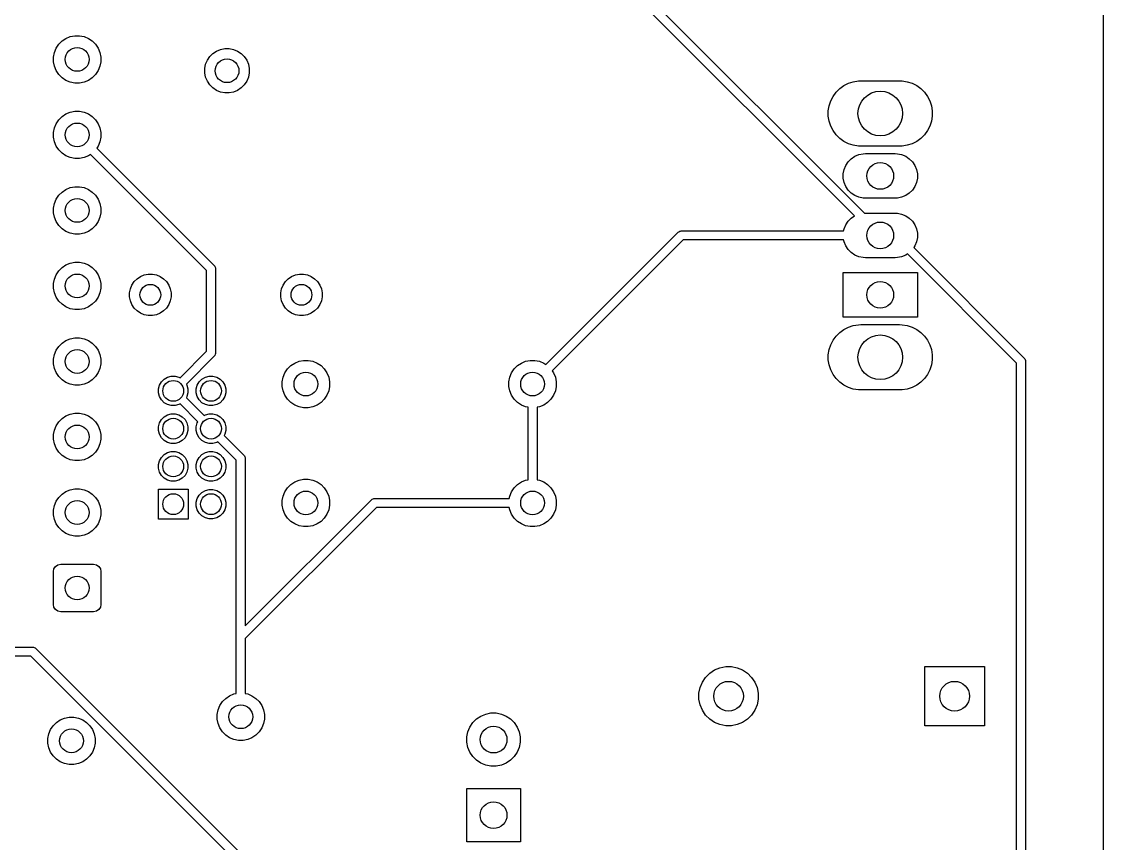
# Model space of a CAD drawing. Extents: x 119.8 to 199.8, y -185.2 to -95.2.
# Drawn here: x 163.39 to 199.76, y -148.11 to -120.47 of the extents above; entities that cross this region are included whole.
import ezdxf

# ---------------------------------------------------------------- set-up
doc = ezdxf.new("R2010")
doc.units = 0
doc.layers.add('BLACK', color=7, linetype='CONTINUOUS')

msp = doc.modelspace()

# ---------------------------------------------------------------- linework, layer by layer
at = {"layer": 'BLACK', "linetype": 'CONTINUOUS'}
for p, q in [((199.7556, -185.1644), (199.7556, -95.1644)), ((178.1982, -113.394868), (191.719505, -126.916173)), ((191.390047, -127.010979), (177.942134, -113.563066)), ((164.748085, -121.125992), (164.878483, -121.038863)), ((164.878483, -121.038863), (165.023372, -120.978848)), ((165.023372, -120.978848), (165.177186, -120.948252)), ((165.177186, -120.948252), (165.334014, -120.948252)), ((165.334014, -120.948252), (165.487828, -120.978848)), ((165.487828, -120.978848), (165.632717, -121.038863)), ((165.632717, -121.038863), (165.763115, -121.125992)), ((164.490048, -121.512172), (164.550063, -121.367283)), ((164.550063, -121.367283), (164.637192, -121.236885)), ((164.637192, -121.236885), (164.748085, -121.125992)), ((165.763115, -121.125992), (165.874008, -121.236885)), ((165.874008, -121.236885), (165.961137, -121.367283)), ((165.961137, -121.367283), (166.021152, -121.512172)), ((169.817305, -121.547142), (169.939552, -121.465459)), ((169.939552, -121.465459), (170.075386, -121.409195)), ((170.075386, -121.409195), (170.219587, -121.380511)), ((170.219587, -121.380511), (170.366613, -121.380511)), ((170.366613, -121.380511), (170.510814, -121.409195)), ((170.510814, -121.409195), (170.646648, -121.465459)), ((170.646648, -121.465459), (170.768895, -121.547142)), ((164.459452, -121.665986), (164.490048, -121.512172)), ((164.459452, -121.822814), (164.459452, -121.665986)), ((164.490048, -121.976628), (164.459452, -121.822814)), ((166.021152, -121.512172), (166.051748, -121.665986)), ((166.051748, -121.822814), (166.021152, -121.976628)), ((166.051748, -121.665986), (166.051748, -121.822814)), ((169.575395, -121.909186), (169.631659, -121.773352)), ((169.631659, -121.773352), (169.713342, -121.651105)), ((169.713342, -121.651105), (169.817305, -121.547142)), ((170.768895, -121.547142), (170.872858, -121.651105)), ((170.872858, -121.651105), (170.954541, -121.773352)), ((170.954541, -121.773352), (171.010805, -121.909186)), ((164.550063, -122.121517), (164.490048, -121.976628)), ((164.637192, -122.251915), (164.550063, -122.121517)), ((165.961137, -122.121517), (165.874008, -122.251915)), ((166.021152, -121.976628), (165.961137, -122.121517)), ((169.546711, -122.053387), (169.575395, -121.909186)), ((169.546711, -122.200413), (169.546711, -122.053387)), ((171.010805, -121.909186), (171.039489, -122.053387)), ((171.039489, -122.053387), (171.039489, -122.200413)), ((164.748085, -122.362808), (164.637192, -122.251915)), ((164.878483, -122.449937), (164.748085, -122.362808)), ((165.023372, -122.509952), (164.878483, -122.449937)), ((165.177186, -122.540548), (165.023372, -122.509952)), ((165.334014, -122.540548), (165.177186, -122.540548)), ((165.487828, -122.509952), (165.334014, -122.540548)), ((165.632717, -122.449937), (165.487828, -122.509952)), ((165.763115, -122.362808), (165.632717, -122.449937)), ((165.874008, -122.251915), (165.763115, -122.362808)), ((169.575395, -122.344614), (169.546711, -122.200413)), ((169.631659, -122.480448), (169.575395, -122.344614)), ((169.713342, -122.602695), (169.631659, -122.480448)), ((170.954541, -122.480448), (170.872858, -122.602695)), ((171.010805, -122.344614), (170.954541, -122.480448)), ((171.039489, -122.200413), (171.010805, -122.344614)), ((191.030852, -122.626496), (191.184648, -122.548133)), ((191.184648, -122.548133), (191.34881, -122.494793)), ((191.34881, -122.494793), (191.519295, -122.467791)), ((191.519295, -122.467791), (191.6056, -122.4644)), ((191.6056, -122.4644), (192.9056, -122.4644)), ((192.9056, -122.4644), (192.991905, -122.467791)), ((192.991905, -122.467791), (193.16239, -122.494793)), ((193.16239, -122.494793), (193.326552, -122.548133)), ((193.326552, -122.548133), (193.480348, -122.626496)), ((169.817305, -122.706658), (169.713342, -122.602695)), ((169.939552, -122.788341), (169.817305, -122.706658)), ((170.075386, -122.844605), (169.939552, -122.788341)), ((170.219587, -122.873289), (170.075386, -122.844605)), ((170.366613, -122.873289), (170.219587, -122.873289)), ((170.510814, -122.844605), (170.366613, -122.873289)), ((170.646648, -122.788341), (170.510814, -122.844605)), ((170.768895, -122.706658), (170.646648, -122.788341)), ((170.872858, -122.602695), (170.768895, -122.706658)), ((190.667696, -122.989652), (190.769153, -122.850007)), ((190.769153, -122.850007), (190.891207, -122.727953)), ((190.891207, -122.727953), (191.030852, -122.626496)), ((193.480348, -122.626496), (193.619993, -122.727953)), ((193.619993, -122.727953), (193.742047, -122.850007)), ((193.742047, -122.850007), (193.843504, -122.989652)), ((190.535993, -123.30761), (190.589333, -123.143448)), ((190.589333, -123.143448), (190.667696, -122.989652)), ((193.843504, -122.989652), (193.921867, -123.143448)), ((193.921867, -123.143448), (193.975207, -123.30761)), ((164.748085, -123.665992), (164.878483, -123.578863)), ((164.878483, -123.578863), (165.023372, -123.518848)), ((165.023372, -123.518848), (165.177186, -123.488252)), ((165.177186, -123.488252), (165.334014, -123.488252)), ((165.334014, -123.488252), (165.487828, -123.518848)), ((165.487828, -123.518848), (165.632717, -123.578863)), ((165.632717, -123.578863), (165.763115, -123.665992)), ((190.508991, -123.478095), (190.535993, -123.30761)), ((190.508991, -123.650705), (190.508991, -123.478095)), ((193.975207, -123.30761), (194.002209, -123.478095)), ((194.002209, -123.478095), (194.002209, -123.650705)), ((164.490048, -124.052172), (164.550063, -123.907283)), ((164.550063, -123.907283), (164.637192, -123.776885)), ((164.637192, -123.776885), (164.748085, -123.665992)), ((165.763115, -123.665992), (165.874008, -123.776885)), ((165.874008, -123.776885), (165.961137, -123.907283)), ((165.961137, -123.907283), (166.021152, -124.052172)), ((190.535993, -123.82119), (190.508991, -123.650705)), ((190.589333, -123.985352), (190.535993, -123.82119)), ((190.667696, -124.139148), (190.589333, -123.985352)), ((193.921867, -123.985352), (193.843504, -124.139148)), ((193.975207, -123.82119), (193.921867, -123.985352)), ((194.002209, -123.650705), (193.975207, -123.82119)), ((164.459452, -124.205986), (164.490048, -124.052172)), ((164.459452, -124.362814), (164.459452, -124.205986)), ((164.490048, -124.516628), (164.459452, -124.362814)), ((166.021152, -124.052172), (166.051748, -124.205986)), ((166.051748, -124.362814), (166.021152, -124.516628)), ((166.051748, -124.205986), (166.051748, -124.362814)), ((190.769153, -124.278793), (190.667696, -124.139148)), ((190.891207, -124.400847), (190.769153, -124.278793)), ((193.742047, -124.278793), (193.619993, -124.400847)), ((193.843504, -124.139148), (193.742047, -124.278793)), ((164.550063, -124.661517), (164.490048, -124.516628)), ((164.637192, -124.791915), (164.550063, -124.661517)), ((165.961137, -124.661517), (165.914558, -124.731226)), ((165.914558, -124.731226), (169.861666, -128.678334)), ((166.021152, -124.516628), (165.961137, -124.661517)), ((191.030852, -124.502304), (190.891207, -124.400847)), ((191.184648, -124.580667), (191.030852, -124.502304)), ((191.34881, -124.634007), (191.184648, -124.580667)), ((191.519295, -124.661009), (191.34881, -124.634007)), ((191.6056, -124.6644), (191.519295, -124.661009)), ((192.9056, -124.6644), (191.6056, -124.6644)), ((192.991905, -124.661009), (192.9056, -124.6644)), ((193.16239, -124.634007), (192.991905, -124.661009)), ((193.326552, -124.580667), (193.16239, -124.634007)), ((193.480348, -124.502304), (193.326552, -124.580667)), ((193.619993, -124.400847), (193.480348, -124.502304)), ((164.748085, -124.902808), (164.637192, -124.791915)), ((164.878483, -124.989937), (164.748085, -124.902808)), ((165.023372, -125.049952), (164.878483, -124.989937)), ((165.177186, -125.080548), (165.023372, -125.049952)), ((165.334014, -125.080548), (165.177186, -125.080548)), ((165.487828, -125.049952), (165.334014, -125.080548)), ((165.632717, -124.989937), (165.487828, -125.049952)), ((165.702426, -124.943358), (165.632717, -124.989937)), ((169.6056, -128.846532), (165.702426, -124.943358)), ((191.175842, -125.188605), (191.279805, -125.084642)), ((191.279805, -125.084642), (191.402052, -125.002959)), ((191.402052, -125.002959), (191.537886, -124.946695)), ((191.537886, -124.946695), (191.682087, -124.918011)), ((191.682087, -124.918011), (191.7556, -124.9144)), ((191.7556, -124.9144), (192.7556, -124.9144)), ((192.7556, -124.9144), (192.829113, -124.918011)), ((192.829113, -124.918011), (192.973314, -124.946695)), ((192.973314, -124.946695), (193.109148, -125.002959)), ((193.109148, -125.002959), (193.231395, -125.084642)), ((193.231395, -125.084642), (193.335358, -125.188605)), ((191.009211, -125.590887), (191.037895, -125.446686)), ((191.037895, -125.446686), (191.094159, -125.310852)), ((191.094159, -125.310852), (191.175842, -125.188605)), ((193.335358, -125.188605), (193.417041, -125.310852)), ((193.417041, -125.310852), (193.473305, -125.446686)), ((193.473305, -125.446686), (193.501989, -125.590887)), ((191.009211, -125.737913), (191.009211, -125.590887)), ((191.037895, -125.882114), (191.009211, -125.737913)), ((193.501989, -125.737913), (193.473305, -125.882114)), ((193.501989, -125.590887), (193.501989, -125.737913)), ((164.748085, -126.205992), (164.878483, -126.118863)), ((164.878483, -126.118863), (165.023372, -126.058848)), ((165.023372, -126.058848), (165.177186, -126.028252)), ((165.177186, -126.028252), (165.334014, -126.028252)), ((165.334014, -126.028252), (165.487828, -126.058848)), ((165.487828, -126.058848), (165.632717, -126.118863)), ((165.632717, -126.118863), (165.763115, -126.205992)), ((191.094159, -126.017948), (191.037895, -125.882114)), ((191.175842, -126.140195), (191.094159, -126.017948)), ((191.279805, -126.244158), (191.175842, -126.140195)), ((193.335358, -126.140195), (193.231395, -126.244158)), ((193.417041, -126.017948), (193.335358, -126.140195)), ((193.473305, -125.882114), (193.417041, -126.017948)), ((164.490048, -126.592172), (164.550063, -126.447283)), ((164.550063, -126.447283), (164.637192, -126.316885)), ((164.637192, -126.316885), (164.748085, -126.205992)), ((165.763115, -126.205992), (165.874008, -126.316885)), ((165.874008, -126.316885), (165.961137, -126.447283)), ((165.961137, -126.447283), (166.021152, -126.592172)), ((191.402052, -126.325841), (191.279805, -126.244158)), ((191.537886, -126.382105), (191.402052, -126.325841)), ((191.682087, -126.410789), (191.537886, -126.382105)), ((191.7556, -126.4144), (191.682087, -126.410789)), ((192.7556, -126.4144), (191.7556, -126.4144)), ((192.829113, -126.410789), (192.7556, -126.4144)), ((192.973314, -126.382105), (192.829113, -126.410789)), ((193.109148, -126.325841), (192.973314, -126.382105)), ((193.231395, -126.244158), (193.109148, -126.325841)), ((164.459452, -126.745986), (164.490048, -126.592172)), ((164.459452, -126.902814), (164.459452, -126.745986)), ((164.490048, -127.056628), (164.459452, -126.902814)), ((166.021152, -126.592172), (166.051748, -126.745986)), ((166.051748, -126.902814), (166.021152, -127.056628)), ((166.051748, -126.745986), (166.051748, -126.902814)), ((191.719505, -126.916173), (191.7556, -126.9144)), ((191.7556, -126.9144), (192.7556, -126.9144)), ((192.7556, -126.9144), (192.829113, -126.918011)), ((192.829113, -126.918011), (192.973314, -126.946695)), ((164.550063, -127.201517), (164.490048, -127.056628)), ((164.637192, -127.331915), (164.550063, -127.201517)), ((165.961137, -127.201517), (165.874008, -127.331915)), ((166.021152, -127.056628), (165.961137, -127.201517)), ((191.094159, -127.310852), (191.175842, -127.188605)), ((191.175842, -127.188605), (191.279805, -127.084642)), ((191.279805, -127.084642), (191.390047, -127.010979)), ((192.973314, -126.946695), (193.109148, -127.002959)), ((193.109148, -127.002959), (193.231395, -127.084642)), ((193.231395, -127.084642), (193.335358, -127.188605)), ((193.335358, -127.188605), (193.417041, -127.310852)), ((164.748085, -127.442808), (164.637192, -127.331915)), ((164.878483, -127.529937), (164.748085, -127.442808)), ((165.023372, -127.589952), (164.878483, -127.529937)), ((165.177186, -127.620548), (165.023372, -127.589952)), ((165.334014, -127.620548), (165.177186, -127.620548)), ((165.487828, -127.589952), (165.334014, -127.620548)), ((165.632717, -127.529937), (165.487828, -127.589952)), ((165.763115, -127.442808), (165.632717, -127.529937)), ((165.874008, -127.331915), (165.763115, -127.442808)), ((181.012426, -132.005441), (185.459534, -127.558334)), ((185.459534, -127.558334), (185.482265, -127.539679)), ((185.482265, -127.539679), (185.513939, -127.526559)), ((185.513939, -127.526559), (185.536336, -127.517282)), ((185.536336, -127.517282), (185.5656, -127.5144)), ((185.5656, -127.5144), (191.024426, -127.5144)), ((191.024426, -127.5144), (191.037895, -127.446686)), ((191.037895, -127.446686), (191.094159, -127.310852)), ((193.417041, -127.310852), (193.473305, -127.446686)), ((193.473305, -127.446686), (193.501989, -127.590887)), ((193.501989, -127.590887), (193.501989, -127.737913)), ((185.627732, -127.8144), (181.224558, -132.217573)), ((191.024426, -127.8144), (185.627732, -127.8144)), ((191.037895, -127.882114), (191.024426, -127.8144)), ((191.094159, -128.017948), (191.037895, -127.882114)), ((193.473305, -127.882114), (193.417041, -128.017948)), ((193.501989, -127.737913), (193.473305, -127.882114)), ((191.175842, -128.140195), (191.094159, -128.017948)), ((191.279805, -128.244158), (191.175842, -128.140195)), ((191.402052, -128.325841), (191.279805, -128.244158)), ((191.537886, -128.382105), (191.402052, -128.325841)), ((193.109148, -128.325841), (192.973314, -128.382105)), ((193.166552, -128.287484), (193.109148, -128.325841)), ((196.8407, -131.961632), (193.166552, -128.287484)), ((193.417041, -128.017948), (193.378684, -128.075352)), ((193.378684, -128.075352), (197.096766, -131.793434)), ((164.748085, -128.745992), (164.878483, -128.658863)), ((164.878483, -128.658863), (165.023372, -128.598848)), ((165.023372, -128.598848), (165.177186, -128.568252)), ((165.177186, -128.568252), (165.334014, -128.568252)), ((165.334014, -128.568252), (165.487828, -128.598848)), ((165.487828, -128.598848), (165.632717, -128.658863)), ((165.632717, -128.658863), (165.763115, -128.745992)), ((169.861666, -128.678334), (169.880321, -128.701065)), ((169.880321, -128.701065), (169.89344, -128.732739)), ((169.89344, -128.732739), (169.902718, -128.755136)), ((191.682087, -128.410789), (191.537886, -128.382105)), ((191.7556, -128.4144), (191.682087, -128.410789)), ((192.7556, -128.4144), (191.7556, -128.4144)), ((192.829113, -128.410789), (192.7556, -128.4144)), ((192.973314, -128.382105), (192.829113, -128.410789)), ((164.490048, -129.132172), (164.550063, -128.987283)), ((164.550063, -128.987283), (164.637192, -128.856885)), ((164.637192, -128.856885), (164.748085, -128.745992)), ((165.763115, -128.745992), (165.874008, -128.856885)), ((165.874008, -128.856885), (165.961137, -128.987283)), ((165.961137, -128.987283), (166.021152, -129.132172)), ((167.271525, -129.123293), (167.385622, -129.047055)), ((167.385622, -129.047055), (167.512401, -128.994542)), ((167.512401, -128.994542), (167.646988, -128.967771)), ((167.646988, -128.967771), (167.784212, -128.967771)), ((167.784212, -128.967771), (167.918799, -128.994542)), ((167.918799, -128.994542), (168.045578, -129.047055)), ((168.045578, -129.047055), (168.159675, -129.123293)), ((169.6056, -131.562268), (169.6056, -128.846532)), ((169.902718, -128.755136), (169.9056, -128.7844)), ((169.9056, -128.7844), (169.9056, -131.6244)), ((172.351525, -129.123293), (172.465622, -129.047055)), ((172.465622, -129.047055), (172.592401, -128.994542)), ((172.592401, -128.994542), (172.726988, -128.967771)), ((172.726988, -128.967771), (172.864212, -128.967771)), ((172.864212, -128.967771), (172.998799, -128.994542)), ((172.998799, -128.994542), (173.125578, -129.047055)), ((173.125578, -129.047055), (173.239675, -129.123293)), ((191.0056, -130.4144), (191.0056, -128.9144)), ((191.0056, -128.9144), (193.5056, -128.9144)), ((193.5056, -128.9144), (193.5056, -130.4144)), ((164.459452, -129.285986), (164.490048, -129.132172)), ((164.459452, -129.442814), (164.459452, -129.285986)), ((164.490048, -129.596628), (164.459452, -129.442814)), ((166.021152, -129.132172), (166.051748, -129.285986)), ((166.051748, -129.442814), (166.021152, -129.596628)), ((166.051748, -129.285986), (166.051748, -129.442814)), ((167.018971, -129.595788), (167.045742, -129.461201)), ((167.045742, -129.461201), (167.098255, -129.334422)), ((167.098255, -129.334422), (167.174493, -129.220325)), ((167.174493, -129.220325), (167.271525, -129.123293)), ((168.159675, -129.123293), (168.256707, -129.220325)), ((168.256707, -129.220325), (168.332945, -129.334422)), ((168.332945, -129.334422), (168.385458, -129.461201)), ((168.385458, -129.461201), (168.412229, -129.595788)), ((172.098971, -129.595788), (172.125742, -129.461201)), ((172.125742, -129.461201), (172.178255, -129.334422)), ((172.178255, -129.334422), (172.254493, -129.220325)), ((172.254493, -129.220325), (172.351525, -129.123293)), ((173.239675, -129.123293), (173.336707, -129.220325)), ((173.336707, -129.220325), (173.412945, -129.334422)), ((173.412945, -129.334422), (173.465458, -129.461201)), ((173.465458, -129.461201), (173.492229, -129.595788)), ((164.550063, -129.741517), (164.490048, -129.596628)), ((164.637192, -129.871915), (164.550063, -129.741517)), ((165.961137, -129.741517), (165.874008, -129.871915)), ((166.021152, -129.596628), (165.961137, -129.741517)), ((167.018971, -129.733012), (167.018971, -129.595788)), ((167.045742, -129.867599), (167.018971, -129.733012)), ((168.412229, -129.733012), (168.385458, -129.867599)), ((168.412229, -129.595788), (168.412229, -129.733012)), ((172.098971, -129.733012), (172.098971, -129.595788)), ((172.125742, -129.867599), (172.098971, -129.733012)), ((173.492229, -129.733012), (173.465458, -129.867599)), ((173.492229, -129.595788), (173.492229, -129.733012)), ((164.748085, -129.982808), (164.637192, -129.871915)), ((164.878483, -130.069937), (164.748085, -129.982808)), ((165.023372, -130.129952), (164.878483, -130.069937)), ((165.177186, -130.160548), (165.023372, -130.129952)), ((165.334014, -130.160548), (165.177186, -130.160548)), ((165.487828, -130.129952), (165.334014, -130.160548)), ((165.632717, -130.069937), (165.487828, -130.129952)), ((165.763115, -129.982808), (165.632717, -130.069937)), ((165.874008, -129.871915), (165.763115, -129.982808)), ((167.098255, -129.994378), (167.045742, -129.867599)), ((167.174493, -130.108475), (167.098255, -129.994378)), ((167.271525, -130.205507), (167.174493, -130.108475)), ((168.256707, -130.108475), (168.159675, -130.205507)), ((168.332945, -129.994378), (168.256707, -130.108475)), ((168.385458, -129.867599), (168.332945, -129.994378)), ((172.178255, -129.994378), (172.125742, -129.867599)), ((172.254493, -130.108475), (172.178255, -129.994378)), ((172.351525, -130.205507), (172.254493, -130.108475)), ((173.336707, -130.108475), (173.239675, -130.205507)), ((173.412945, -129.994378), (173.336707, -130.108475)), ((173.465458, -129.867599), (173.412945, -129.994378)), ((167.385622, -130.281745), (167.271525, -130.205507)), ((167.512401, -130.334258), (167.385622, -130.281745)), ((167.646988, -130.361029), (167.512401, -130.334258)), ((167.784212, -130.361029), (167.646988, -130.361029)), ((167.918799, -130.334258), (167.784212, -130.361029)), ((168.045578, -130.281745), (167.918799, -130.334258)), ((168.159675, -130.205507), (168.045578, -130.281745)), ((172.465622, -130.281745), (172.351525, -130.205507)), ((172.592401, -130.334258), (172.465622, -130.281745)), ((172.726988, -130.361029), (172.592401, -130.334258)), ((172.864212, -130.361029), (172.726988, -130.361029)), ((172.998799, -130.334258), (172.864212, -130.361029)), ((173.125578, -130.281745), (172.998799, -130.334258)), ((173.239675, -130.205507), (173.125578, -130.281745)), ((193.5056, -130.4144), (191.0056, -130.4144)), ((190.891207, -130.927953), (191.030852, -130.826496)), ((191.030852, -130.826496), (191.184648, -130.748133)), ((191.184648, -130.748133), (191.34881, -130.694793)), ((191.34881, -130.694793), (191.519295, -130.667791)), ((191.519295, -130.667791), (191.6056, -130.6644)), ((191.6056, -130.6644), (192.9056, -130.6644)), ((192.9056, -130.6644), (192.991905, -130.667791)), ((192.991905, -130.667791), (193.16239, -130.694793)), ((193.16239, -130.694793), (193.326552, -130.748133)), ((193.326552, -130.748133), (193.480348, -130.826496)), ((193.480348, -130.826496), (193.619993, -130.927953)), ((164.748085, -131.285992), (164.878483, -131.198863)), ((164.878483, -131.198863), (165.023372, -131.138848)), ((165.023372, -131.138848), (165.177186, -131.108252)), ((165.177186, -131.108252), (165.334014, -131.108252)), ((165.334014, -131.108252), (165.487828, -131.138848)), ((165.487828, -131.138848), (165.632717, -131.198863)), ((165.632717, -131.198863), (165.763115, -131.285992)), ((190.589333, -131.343448), (190.667696, -131.189652)), ((190.667696, -131.189652), (190.769153, -131.050007)), ((190.769153, -131.050007), (190.891207, -130.927953)), ((193.619993, -130.927953), (193.742047, -131.050007)), ((193.742047, -131.050007), (193.843504, -131.189652)), ((193.843504, -131.189652), (193.921867, -131.343448)), ((164.490048, -131.672172), (164.550063, -131.527283)), ((164.550063, -131.527283), (164.637192, -131.396885)), ((164.637192, -131.396885), (164.748085, -131.285992)), ((165.763115, -131.285992), (165.874008, -131.396885)), ((165.874008, -131.396885), (165.961137, -131.527283)), ((165.961137, -131.527283), (166.021152, -131.672172)), ((168.714007, -132.45386), (169.6056, -131.562268)), ((169.9056, -131.6244), (169.902718, -131.653664)), ((190.508991, -131.678095), (190.535993, -131.50761)), ((190.535993, -131.50761), (190.589333, -131.343448)), ((193.921867, -131.343448), (193.975207, -131.50761)), ((193.975207, -131.50761), (194.002209, -131.678095)), ((164.459452, -131.825986), (164.490048, -131.672172)), ((164.459452, -131.982814), (164.459452, -131.825986)), ((164.490048, -132.136628), (164.459452, -131.982814)), ((166.021152, -131.672172), (166.051748, -131.825986)), ((166.051748, -131.982814), (166.021152, -132.136628)), ((166.051748, -131.825986), (166.051748, -131.982814)), ((169.861666, -131.730466), (168.926139, -132.665992)), ((169.880321, -131.707736), (169.861666, -131.730466)), ((169.89896, -131.662736), (169.880321, -131.707736)), ((169.902718, -131.653664), (169.89896, -131.662736)), ((172.438085, -132.045992), (172.568483, -131.958863)), ((172.568483, -131.958863), (172.713372, -131.898848)), ((172.713372, -131.898848), (172.867186, -131.868252)), ((172.867186, -131.868252), (173.024014, -131.868252)), ((173.024014, -131.868252), (173.177828, -131.898848)), ((173.177828, -131.898848), (173.322717, -131.958863)), ((173.322717, -131.958863), (173.453115, -132.045992)), ((180.058085, -132.045992), (180.188483, -131.958863)), ((180.188483, -131.958863), (180.333372, -131.898848)), ((180.333372, -131.898848), (180.487186, -131.868252)), ((180.487186, -131.868252), (180.644014, -131.868252)), ((180.644014, -131.868252), (180.797828, -131.898848)), ((180.797828, -131.898848), (180.942717, -131.958863)), ((180.942717, -131.958863), (181.012426, -132.005441)), ((190.508991, -131.850705), (190.508991, -131.678095)), ((190.535993, -132.02119), (190.508991, -131.850705)), ((194.002209, -131.850705), (193.975207, -132.02119)), ((194.002209, -131.678095), (194.002209, -131.850705)), ((196.8407, -168.996848), (196.8407, -131.961632)), ((197.096766, -131.793434), (197.115421, -131.816165)), ((197.115421, -131.816165), (197.115651, -131.816721)), ((197.115651, -131.816721), (197.137818, -131.870236)), ((197.137818, -131.870236), (197.1407, -131.8995)), ((197.1407, -131.8995), (197.1407, -169.05898)), ((164.550063, -132.281517), (164.490048, -132.136628)), ((164.637192, -132.411915), (164.550063, -132.281517)), ((165.961137, -132.281517), (165.874008, -132.411915)), ((166.021152, -132.136628), (165.961137, -132.281517)), ((172.180048, -132.432172), (172.240063, -132.287283)), ((172.240063, -132.287283), (172.327192, -132.156885)), ((172.327192, -132.156885), (172.438085, -132.045992)), ((173.453115, -132.045992), (173.564008, -132.156885)), ((173.564008, -132.156885), (173.651137, -132.287283)), ((173.651137, -132.287283), (173.711152, -132.432172)), ((179.800048, -132.432172), (179.860063, -132.287283)), ((179.860063, -132.287283), (179.947192, -132.156885)), ((179.947192, -132.156885), (180.058085, -132.045992)), ((181.224558, -132.217573), (181.271137, -132.287283)), ((181.271137, -132.287283), (181.331152, -132.432172)), ((190.589333, -132.185352), (190.535993, -132.02119)), ((190.667696, -132.339148), (190.589333, -132.185352)), ((190.769153, -132.478793), (190.667696, -132.339148)), ((193.843504, -132.339148), (193.742047, -132.478793)), ((193.921867, -132.185352), (193.843504, -132.339148)), ((193.975207, -132.02119), (193.921867, -132.185352)), ((164.748085, -132.522808), (164.637192, -132.411915)), ((164.878483, -132.609937), (164.748085, -132.522808)), ((165.023372, -132.669952), (164.878483, -132.609937)), ((165.177186, -132.700548), (165.023372, -132.669952)), ((165.334014, -132.700548), (165.177186, -132.700548)), ((165.487828, -132.669952), (165.334014, -132.700548)), ((165.632717, -132.609937), (165.487828, -132.669952)), ((165.763115, -132.522808), (165.632717, -132.609937)), ((165.874008, -132.411915), (165.763115, -132.522808)), ((167.989878, -132.829137), (168.02366, -132.703058)), ((168.02366, -132.703058), (168.088923, -132.590019)), ((168.088923, -132.590019), (168.181219, -132.497723)), ((168.181219, -132.497723), (168.294258, -132.43246)), ((168.294258, -132.43246), (168.420337, -132.398678)), ((168.420337, -132.398678), (168.550863, -132.398678)), ((168.550863, -132.398678), (168.676942, -132.43246)), ((168.676942, -132.43246), (168.714007, -132.45386)), ((168.926139, -132.665992), (168.94754, -132.703058)), ((168.94754, -132.703058), (168.981322, -132.829137)), ((169.259878, -132.829137), (169.29366, -132.703058)), ((169.29366, -132.703058), (169.358923, -132.590019)), ((169.358923, -132.590019), (169.451219, -132.497723)), ((169.451219, -132.497723), (169.564258, -132.43246)), ((169.564258, -132.43246), (169.690337, -132.398678)), ((169.690337, -132.398678), (169.820863, -132.398678)), ((169.820863, -132.398678), (169.946942, -132.43246)), ((169.946942, -132.43246), (170.059981, -132.497723)), ((170.059981, -132.497723), (170.152277, -132.590019)), ((170.152277, -132.590019), (170.21754, -132.703058)), ((170.21754, -132.703058), (170.251322, -132.829137)), ((172.149452, -132.585986), (172.180048, -132.432172)), ((172.149452, -132.742814), (172.149452, -132.585986)), ((173.711152, -132.432172), (173.741748, -132.585986)), ((173.741748, -132.585986), (173.741748, -132.742814)), ((179.769452, -132.585986), (179.800048, -132.432172)), ((179.769452, -132.742814), (179.769452, -132.585986)), ((181.331152, -132.432172), (181.361748, -132.585986)), ((181.361748, -132.585986), (181.361748, -132.742814)), ((190.891207, -132.600847), (190.769153, -132.478793)), ((191.030852, -132.702304), (190.891207, -132.600847)), ((191.184648, -132.780667), (191.030852, -132.702304)), ((193.480348, -132.702304), (193.326552, -132.780667)), ((193.619993, -132.600847), (193.480348, -132.702304)), ((193.742047, -132.478793), (193.619993, -132.600847)), ((167.989878, -132.959663), (167.989878, -132.829137)), ((168.02366, -133.085742), (167.989878, -132.959663)), ((168.088923, -133.198781), (168.02366, -133.085742)), ((168.94754, -133.085742), (168.926139, -133.122807)), ((168.981322, -132.959663), (168.94754, -133.085742)), ((168.981322, -132.829137), (168.981322, -132.959663)), ((169.259878, -132.959663), (169.259878, -132.829137)), ((169.29366, -133.085742), (169.259878, -132.959663)), ((169.358923, -133.198781), (169.29366, -133.085742)), ((170.21754, -133.085742), (170.152277, -133.198781)), ((170.251322, -132.959663), (170.21754, -133.085742)), ((170.251322, -132.829137), (170.251322, -132.959663)), ((172.180048, -132.896628), (172.149452, -132.742814)), ((172.240063, -133.041517), (172.180048, -132.896628)), ((172.327192, -133.171915), (172.240063, -133.041517)), ((173.651137, -133.041517), (173.564008, -133.171915)), ((173.711152, -132.896628), (173.651137, -133.041517)), ((173.741748, -132.742814), (173.711152, -132.896628)), ((179.800048, -132.896628), (179.769452, -132.742814)), ((179.860063, -133.041517), (179.800048, -132.896628)), ((179.947192, -133.171915), (179.860063, -133.041517)), ((181.271137, -133.041517), (181.184008, -133.171915)), ((181.331152, -132.896628), (181.271137, -133.041517)), ((181.361748, -132.742814), (181.331152, -132.896628)), ((191.34881, -132.834007), (191.184648, -132.780667)), ((191.519295, -132.861009), (191.34881, -132.834007)), ((191.6056, -132.8644), (191.519295, -132.861009)), ((192.9056, -132.8644), (191.6056, -132.8644)), ((192.991905, -132.861009), (192.9056, -132.8644)), ((193.16239, -132.834007), (192.991905, -132.861009)), ((193.326552, -132.780667), (193.16239, -132.834007)), ((168.181219, -133.291077), (168.088923, -133.198781)), ((168.294258, -133.35634), (168.181219, -133.291077)), ((168.420337, -133.390122), (168.294258, -133.35634)), ((168.550863, -133.390122), (168.420337, -133.390122)), ((168.676942, -133.35634), (168.550863, -133.390122)), ((168.714007, -133.334939), (168.676942, -133.35634)), ((169.31506, -133.935992), (168.714007, -133.334939)), ((168.926139, -133.122807), (169.527192, -133.72386)), ((169.451219, -133.291077), (169.358923, -133.198781)), ((169.564258, -133.35634), (169.451219, -133.291077)), ((169.690337, -133.390122), (169.564258, -133.35634)), ((169.820863, -133.390122), (169.690337, -133.390122)), ((169.946942, -133.35634), (169.820863, -133.390122)), ((170.059981, -133.291077), (169.946942, -133.35634)), ((170.152277, -133.198781), (170.059981, -133.291077)), ((172.438085, -133.282808), (172.327192, -133.171915)), ((172.568483, -133.369937), (172.438085, -133.282808)), ((172.713372, -133.429952), (172.568483, -133.369937)), ((172.867186, -133.460548), (172.713372, -133.429952)), ((173.024014, -133.460548), (172.867186, -133.460548)), ((173.177828, -133.429952), (173.024014, -133.460548)), ((173.322717, -133.369937), (173.177828, -133.429952)), ((173.453115, -133.282808), (173.322717, -133.369937)), ((173.564008, -133.171915), (173.453115, -133.282808)), ((180.058085, -133.282808), (179.947192, -133.171915)), ((180.188483, -133.369937), (180.058085, -133.282808)), ((180.333372, -133.429952), (180.188483, -133.369937)), ((180.4156, -133.446308), (180.333372, -133.429952)), ((180.4156, -135.882491), (180.4156, -133.446308)), ((180.797828, -133.429952), (180.7156, -133.446308)), ((180.7156, -133.446308), (180.7156, -135.882491)), ((180.942717, -133.369937), (180.797828, -133.429952)), ((181.073115, -133.282808), (180.942717, -133.369937)), ((181.184008, -133.171915), (181.073115, -133.282808)), ((164.637192, -133.936885), (164.748085, -133.825992)), ((164.748085, -133.825992), (164.878483, -133.738863)), ((164.878483, -133.738863), (165.023372, -133.678848)), ((165.023372, -133.678848), (165.177186, -133.648252)), ((165.177186, -133.648252), (165.334014, -133.648252)), ((165.334014, -133.648252), (165.487828, -133.678848)), ((165.487828, -133.678848), (165.632717, -133.738863)), ((165.632717, -133.738863), (165.763115, -133.825992)), ((165.763115, -133.825992), (165.874008, -133.936885)), ((168.088923, -133.860019), (168.181219, -133.767723)), ((168.181219, -133.767723), (168.294258, -133.70246)), ((168.294258, -133.70246), (168.420337, -133.668678)), ((168.420337, -133.668678), (168.550863, -133.668678)), ((168.550863, -133.668678), (168.676942, -133.70246)), ((168.676942, -133.70246), (168.789981, -133.767723)), ((168.789981, -133.767723), (168.882277, -133.860019)), ((169.527192, -133.72386), (169.564258, -133.70246)), ((169.564258, -133.70246), (169.690337, -133.668678)), ((169.690337, -133.668678), (169.820863, -133.668678)), ((169.820863, -133.668678), (169.946942, -133.70246)), ((169.946942, -133.70246), (170.059981, -133.767723)), ((170.059981, -133.767723), (170.152277, -133.860019)), ((164.490048, -134.212172), (164.550063, -134.067283)), ((164.550063, -134.067283), (164.637192, -133.936885)), ((165.874008, -133.936885), (165.961137, -134.067283)), ((165.961137, -134.067283), (166.021152, -134.212172)), ((167.989878, -134.099137), (168.02366, -133.973058)), ((167.989878, -134.229663), (167.989878, -134.099137)), ((168.02366, -133.973058), (168.088923, -133.860019)), ((168.882277, -133.860019), (168.94754, -133.973058)), ((168.94754, -133.973058), (168.981322, -134.099137)), ((168.981322, -134.099137), (168.981322, -134.229663)), ((169.259878, -134.099137), (169.29366, -133.973058)), ((169.259878, -134.229663), (169.259878, -134.099137)), ((169.29366, -133.973058), (169.31506, -133.935992)), ((170.152277, -133.860019), (170.21754, -133.973058)), ((170.21754, -133.973058), (170.251322, -134.099137)), ((170.251322, -134.099137), (170.251322, -134.229663)), ((164.459452, -134.365986), (164.490048, -134.212172)), ((164.459452, -134.522814), (164.459452, -134.365986)), ((164.490048, -134.676628), (164.459452, -134.522814)), ((166.021152, -134.212172), (166.051748, -134.365986)), ((166.051748, -134.522814), (166.021152, -134.676628)), ((166.051748, -134.365986), (166.051748, -134.522814)), ((168.02366, -134.355742), (167.989878, -134.229663)), ((168.088923, -134.468781), (168.02366, -134.355742)), ((168.181219, -134.561077), (168.088923, -134.468781)), ((168.882277, -134.468781), (168.789981, -134.561077)), ((168.94754, -134.355742), (168.882277, -134.468781)), ((168.981322, -134.229663), (168.94754, -134.355742)), ((169.29366, -134.355742), (169.259878, -134.229663)), ((169.358923, -134.468781), (169.29366, -134.355742)), ((169.451219, -134.561077), (169.358923, -134.468781)), ((170.21754, -134.355742), (170.196139, -134.392807)), ((170.196139, -134.392807), (170.861666, -135.058334)), ((170.251322, -134.229663), (170.21754, -134.355742)), ((164.550063, -134.821517), (164.490048, -134.676628)), ((164.637192, -134.951915), (164.550063, -134.821517)), ((165.961137, -134.821517), (165.874008, -134.951915)), ((166.021152, -134.676628), (165.961137, -134.821517)), ((168.294258, -134.62634), (168.181219, -134.561077)), ((168.420337, -134.660122), (168.294258, -134.62634)), ((168.550863, -134.660122), (168.420337, -134.660122)), ((168.676942, -134.62634), (168.550863, -134.660122)), ((168.789981, -134.561077), (168.676942, -134.62634)), ((169.564258, -134.62634), (169.451219, -134.561077)), ((169.690337, -134.660122), (169.564258, -134.62634)), ((169.820863, -134.660122), (169.690337, -134.660122)), ((169.946942, -134.62634), (169.820863, -134.660122)), ((169.984007, -134.604939), (169.946942, -134.62634)), ((170.6056, -135.226532), (169.984007, -134.604939)), ((164.748085, -135.062808), (164.637192, -134.951915)), ((164.878483, -135.149937), (164.748085, -135.062808)), ((165.023372, -135.209952), (164.878483, -135.149937)), ((165.177186, -135.240548), (165.023372, -135.209952)), ((165.334014, -135.240548), (165.177186, -135.240548)), ((165.487828, -135.209952), (165.334014, -135.240548)), ((165.632717, -135.149937), (165.487828, -135.209952)), ((165.763115, -135.062808), (165.632717, -135.149937)), ((165.874008, -134.951915), (165.763115, -135.062808)), ((167.989878, -135.369137), (168.02366, -135.243058)), ((168.02366, -135.243058), (168.088923, -135.130019)), ((168.088923, -135.130019), (168.181219, -135.037723)), ((168.181219, -135.037723), (168.294258, -134.97246)), ((168.294258, -134.97246), (168.420337, -134.938678)), ((168.420337, -134.938678), (168.550863, -134.938678)), ((168.550863, -134.938678), (168.676942, -134.97246)), ((168.676942, -134.97246), (168.789981, -135.037723)), ((168.789981, -135.037723), (168.882277, -135.130019)), ((168.882277, -135.130019), (168.94754, -135.243058)), ((168.94754, -135.243058), (168.981322, -135.369137)), ((169.259878, -135.369137), (169.29366, -135.243058)), ((169.29366, -135.243058), (169.358923, -135.130019)), ((169.358923, -135.130019), (169.451219, -135.037723)), ((169.451219, -135.037723), (169.564258, -134.97246)), ((169.564258, -134.97246), (169.690337, -134.938678)), ((169.690337, -134.938678), (169.820863, -134.938678)), ((169.820863, -134.938678), (169.946942, -134.97246)), ((169.946942, -134.97246), (170.059981, -135.037723)), ((170.059981, -135.037723), (170.152277, -135.130019)), ((170.152277, -135.130019), (170.21754, -135.243058)), ((170.21754, -135.243058), (170.251322, -135.369137)), ((170.6056, -141.1644), (170.6056, -135.226532)), ((170.861666, -135.058334), (170.880321, -135.081065)), ((170.880321, -135.081065), (170.89344, -135.112739)), ((170.89344, -135.112739), (170.902718, -135.135136)), ((170.902718, -135.135136), (170.9056, -135.1644)), ((170.9056, -135.1644), (170.9056, -140.802268)), ((167.989878, -135.499663), (167.989878, -135.369137)), ((168.02366, -135.625742), (167.989878, -135.499663)), ((168.088923, -135.738781), (168.02366, -135.625742)), ((168.94754, -135.625742), (168.882277, -135.738781)), ((168.981322, -135.499663), (168.94754, -135.625742)), ((168.981322, -135.369137), (168.981322, -135.499663)), ((169.259878, -135.499663), (169.259878, -135.369137)), ((169.29366, -135.625742), (169.259878, -135.499663)), ((169.358923, -135.738781), (169.29366, -135.625742)), ((170.21754, -135.625742), (170.152277, -135.738781)), ((170.251322, -135.499663), (170.21754, -135.625742)), ((170.251322, -135.369137), (170.251322, -135.499663)), ((168.181219, -135.831077), (168.088923, -135.738781)), ((168.294258, -135.89634), (168.181219, -135.831077)), ((168.420337, -135.930122), (168.294258, -135.89634)), ((168.550863, -135.930122), (168.420337, -135.930122)), ((168.676942, -135.89634), (168.550863, -135.930122)), ((168.789981, -135.831077), (168.676942, -135.89634)), ((168.882277, -135.738781), (168.789981, -135.831077)), ((169.451219, -135.831077), (169.358923, -135.738781)), ((169.564258, -135.89634), (169.451219, -135.831077)), ((169.690337, -135.930122), (169.564258, -135.89634)), ((169.820863, -135.930122), (169.690337, -135.930122)), ((169.946942, -135.89634), (169.820863, -135.930122)), ((170.059981, -135.831077), (169.946942, -135.89634)), ((170.152277, -135.738781), (170.059981, -135.831077)), ((172.438085, -136.045992), (172.568483, -135.958863)), ((172.568483, -135.958863), (172.713372, -135.898848)), ((172.713372, -135.898848), (172.867186, -135.868252)), ((172.867186, -135.868252), (173.024014, -135.868252)), ((173.024014, -135.868252), (173.177828, -135.898848)), ((173.177828, -135.898848), (173.322717, -135.958863)), ((173.322717, -135.958863), (173.453115, -136.045992)), ((180.058085, -136.045992), (180.188483, -135.958863)), ((180.188483, -135.958863), (180.333372, -135.898848)), ((180.333372, -135.898848), (180.4156, -135.882491)), ((180.7156, -135.882491), (180.797828, -135.898848)), ((180.797828, -135.898848), (180.942717, -135.958863)), ((180.942717, -135.958863), (181.073115, -136.045992)), ((164.637192, -136.476885), (164.748085, -136.365992)), ((164.748085, -136.365992), (164.878483, -136.278863)), ((164.878483, -136.278863), (165.023372, -136.218848)), ((165.023372, -136.218848), (165.177186, -136.188252)), ((165.177186, -136.188252), (165.334014, -136.188252)), ((165.334014, -136.188252), (165.487828, -136.218848)), ((165.487828, -136.218848), (165.632717, -136.278863)), ((165.632717, -136.278863), (165.763115, -136.365992)), ((165.763115, -136.365992), (165.874008, -136.476885)), ((167.9856, -137.2044), (167.9856, -136.2044)), ((167.9856, -136.2044), (168.9856, -136.2044)), ((168.9856, -136.2044), (168.9856, -137.2044)), ((169.358923, -136.400019), (169.451219, -136.307723)), ((169.451219, -136.307723), (169.564258, -136.24246)), ((169.564258, -136.24246), (169.690337, -136.208678)), ((169.690337, -136.208678), (169.820863, -136.208678)), ((169.820863, -136.208678), (169.946942, -136.24246)), ((169.946942, -136.24246), (170.059981, -136.307723)), ((170.059981, -136.307723), (170.152277, -136.400019)), ((172.180048, -136.432172), (172.240063, -136.287283)), ((172.240063, -136.287283), (172.327192, -136.156885)), ((172.327192, -136.156885), (172.438085, -136.045992)), ((173.453115, -136.045992), (173.564008, -136.156885)), ((173.564008, -136.156885), (173.651137, -136.287283)), ((173.651137, -136.287283), (173.711152, -136.432172)), ((179.800048, -136.432172), (179.860063, -136.287283)), ((179.860063, -136.287283), (179.947192, -136.156885)), ((179.947192, -136.156885), (180.058085, -136.045992)), ((181.073115, -136.045992), (181.184008, -136.156885)), ((181.184008, -136.156885), (181.271137, -136.287283)), ((181.271137, -136.287283), (181.331152, -136.432172)), ((164.490048, -136.752172), (164.550063, -136.607283)), ((164.550063, -136.607283), (164.637192, -136.476885)), ((165.874008, -136.476885), (165.961137, -136.607283)), ((165.961137, -136.607283), (166.021152, -136.752172)), ((169.259878, -136.639137), (169.29366, -136.513058)), ((169.259878, -136.769663), (169.259878, -136.639137)), ((169.29366, -136.513058), (169.358923, -136.400019)), ((170.152277, -136.400019), (170.21754, -136.513058)), ((170.21754, -136.513058), (170.251322, -136.639137)), ((170.251322, -136.639137), (170.251322, -136.769663)), ((170.9056, -140.802268), (175.149534, -136.558334)), ((172.149452, -136.585986), (172.180048, -136.432172)), ((172.149452, -136.742814), (172.149452, -136.585986)), ((173.711152, -136.432172), (173.741748, -136.585986)), ((173.741748, -136.585986), (173.741748, -136.742814)), ((175.149534, -136.558334), (175.172265, -136.539679)), ((175.172265, -136.539679), (175.203939, -136.526559)), ((175.203939, -136.526559), (175.226336, -136.517282)), ((175.226336, -136.517282), (175.2556, -136.5144)), ((175.2556, -136.5144), (179.783692, -136.5144)), ((179.783692, -136.5144), (179.800048, -136.432172)), ((181.331152, -136.432172), (181.361748, -136.585986)), ((181.361748, -136.585986), (181.361748, -136.742814)), ((164.459452, -136.905986), (164.490048, -136.752172)), ((164.459452, -137.062814), (164.459452, -136.905986)), ((164.490048, -137.216628), (164.459452, -137.062814)), ((166.021152, -136.752172), (166.051748, -136.905986)), ((166.051748, -137.062814), (166.021152, -137.216628)), ((166.051748, -136.905986), (166.051748, -137.062814)), ((169.29366, -136.895742), (169.259878, -136.769663)), ((169.358923, -137.008781), (169.29366, -136.895742)), ((169.451219, -137.101077), (169.358923, -137.008781)), ((169.564258, -137.16634), (169.451219, -137.101077)), ((170.059981, -137.101077), (169.946942, -137.16634)), ((170.152277, -137.008781), (170.059981, -137.101077)), ((170.21754, -136.895742), (170.152277, -137.008781)), ((170.251322, -136.769663), (170.21754, -136.895742)), ((175.317732, -136.8144), (170.9056, -141.226532)), ((172.180048, -136.896628), (172.149452, -136.742814)), ((172.240063, -137.041517), (172.180048, -136.896628)), ((172.327192, -137.171915), (172.240063, -137.041517)), ((173.651137, -137.041517), (173.564008, -137.171915)), ((173.711152, -136.896628), (173.651137, -137.041517)), ((173.741748, -136.742814), (173.711152, -136.896628)), ((179.783692, -136.8144), (175.317732, -136.8144)), ((179.800048, -136.896628), (179.783692, -136.8144)), ((179.860063, -137.041517), (179.800048, -136.896628)), ((179.947192, -137.171915), (179.860063, -137.041517)), ((181.271137, -137.041517), (181.184008, -137.171915)), ((181.331152, -136.896628), (181.271137, -137.041517)), ((181.361748, -136.742814), (181.331152, -136.896628)), ((164.550063, -137.361517), (164.490048, -137.216628)), ((164.637192, -137.491915), (164.550063, -137.361517)), ((165.961137, -137.361517), (165.874008, -137.491915)), ((166.021152, -137.216628), (165.961137, -137.361517)), ((168.9856, -137.2044), (167.9856, -137.2044)), ((169.690337, -137.200122), (169.564258, -137.16634)), ((169.820863, -137.200122), (169.690337, -137.200122)), ((169.946942, -137.16634), (169.820863, -137.200122)), ((172.438085, -137.282808), (172.327192, -137.171915)), ((172.568483, -137.369937), (172.438085, -137.282808)), ((172.713372, -137.429952), (172.568483, -137.369937)), ((172.867186, -137.460548), (172.713372, -137.429952)), ((173.024014, -137.460548), (172.867186, -137.460548)), ((173.177828, -137.429952), (173.024014, -137.460548)), ((173.322717, -137.369937), (173.177828, -137.429952)), ((173.453115, -137.282808), (173.322717, -137.369937)), ((173.564008, -137.171915), (173.453115, -137.282808)), ((180.058085, -137.282808), (179.947192, -137.171915)), ((180.188483, -137.369937), (180.058085, -137.282808)), ((180.333372, -137.429952), (180.188483, -137.369937)), ((180.487186, -137.460548), (180.333372, -137.429952)), ((180.644014, -137.460548), (180.487186, -137.460548)), ((180.797828, -137.429952), (180.644014, -137.460548)), ((180.942717, -137.369937), (180.797828, -137.429952)), ((181.073115, -137.282808), (180.942717, -137.369937)), ((181.184008, -137.171915), (181.073115, -137.282808)), ((164.748085, -137.602808), (164.637192, -137.491915)), ((164.878483, -137.689937), (164.748085, -137.602808)), ((165.023372, -137.749952), (164.878483, -137.689937)), ((165.177186, -137.780548), (165.023372, -137.749952)), ((165.334014, -137.780548), (165.177186, -137.780548)), ((165.487828, -137.749952), (165.334014, -137.780548)), ((165.632717, -137.689937), (165.487828, -137.749952)), ((165.763115, -137.602808), (165.632717, -137.689937)), ((165.874008, -137.491915), (165.763115, -137.602808)), ((164.4556, -138.9744), (164.47463, -138.878729)), ((164.47463, -138.878729), (164.528823, -138.797623)), ((164.528823, -138.797623), (164.609929, -138.74343)), ((164.609929, -138.74343), (164.7056, -138.7244)), ((164.7056, -138.7244), (165.8056, -138.7244)), ((165.8056, -138.7244), (165.901271, -138.74343)), ((165.901271, -138.74343), (165.982377, -138.797623)), ((165.982377, -138.797623), (166.03657, -138.878729)), ((166.03657, -138.878729), (166.0556, -138.9744)), ((164.4556, -140.0744), (164.4556, -138.9744)), ((166.0556, -138.9744), (166.0556, -140.0744)), ((164.47463, -140.170071), (164.4556, -140.0744)), ((164.528823, -140.251177), (164.47463, -140.170071)), ((164.609929, -140.30537), (164.528823, -140.251177)), ((164.7056, -140.3244), (164.609929, -140.30537)), ((165.8056, -140.3244), (164.7056, -140.3244)), ((165.901271, -140.30537), (165.8056, -140.3244)), ((165.982377, -140.251177), (165.901271, -140.30537)), ((166.03657, -140.170071), (165.982377, -140.251177)), ((166.0556, -140.0744), (166.03657, -140.170071)), ((170.6056, -143.072491), (170.6056, -141.1644)), ((170.9056, -141.226532), (170.9056, -143.072491)), ((154.967508, -141.5144), (163.7556, -141.5144)), ((163.693468, -141.8144), (154.967508, -141.8144)), ((185.6056, -163.726532), (163.693468, -141.8144)), ((163.7556, -141.5144), (163.784864, -141.517282)), ((163.784864, -141.517282), (163.807261, -141.526559)), ((163.807261, -141.526559), (163.838935, -141.539679)), ((163.838935, -141.539679), (163.861666, -141.558334)), ((163.861666, -141.558334), (185.861666, -163.558334)), ((186.865315, -142.20746), (187.057583, -142.169215)), ((187.057583, -142.169215), (187.253617, -142.169215)), ((187.253617, -142.169215), (187.445885, -142.20746)), ((193.7556, -144.1644), (193.7556, -142.1644)), ((193.7556, -142.1644), (195.7556, -142.1644)), ((195.7556, -142.1644), (195.7556, -144.1644)), ((186.273679, -142.693003), (186.38259, -142.530007)), ((186.38259, -142.530007), (186.521207, -142.39139)), ((186.521207, -142.39139), (186.684203, -142.282479)), ((186.684203, -142.282479), (186.865315, -142.20746)), ((187.445885, -142.20746), (187.626997, -142.282479)), ((187.626997, -142.282479), (187.789993, -142.39139)), ((187.789993, -142.39139), (187.92861, -142.530007)), ((187.92861, -142.530007), (188.037521, -142.693003)), ((186.160415, -143.066383), (186.19866, -142.874115)), ((186.19866, -142.874115), (186.273679, -142.693003)), ((188.037521, -142.693003), (188.11254, -142.874115)), ((188.11254, -142.874115), (188.150785, -143.066383)), ((170.137192, -143.346885), (170.248085, -143.235992)), ((170.248085, -143.235992), (170.378483, -143.148863)), ((170.378483, -143.148863), (170.523372, -143.088848)), ((170.523372, -143.088848), (170.6056, -143.072491)), ((170.9056, -143.072491), (170.987828, -143.088848)), ((170.987828, -143.088848), (171.132717, -143.148863)), ((171.132717, -143.148863), (171.263115, -143.235992)), ((171.263115, -143.235992), (171.374008, -143.346885)), ((186.160415, -143.262417), (186.160415, -143.066383)), ((186.19866, -143.454685), (186.160415, -143.262417)), ((188.150785, -143.262417), (188.11254, -143.454685)), ((188.150785, -143.066383), (188.150785, -143.262417)), ((169.959452, -143.775986), (169.990048, -143.622172)), ((169.990048, -143.622172), (170.050063, -143.477283)), ((170.050063, -143.477283), (170.137192, -143.346885)), ((171.374008, -143.346885), (171.461137, -143.477283)), ((171.461137, -143.477283), (171.521152, -143.622172)), ((171.521152, -143.622172), (171.551748, -143.775986)), ((186.273679, -143.635797), (186.19866, -143.454685)), ((186.38259, -143.798793), (186.273679, -143.635797)), ((188.037521, -143.635797), (187.92861, -143.798793)), ((188.11254, -143.454685), (188.037521, -143.635797)), ((164.558085, -144.045992), (164.688483, -143.958863)), ((164.688483, -143.958863), (164.833372, -143.898848)), ((164.833372, -143.898848), (164.987186, -143.868252)), ((164.987186, -143.868252), (165.144014, -143.868252)), ((165.144014, -143.868252), (165.297828, -143.898848)), ((165.297828, -143.898848), (165.442717, -143.958863)), ((165.442717, -143.958863), (165.573115, -144.045992)), ((169.959452, -143.932814), (169.959452, -143.775986)), ((169.990048, -144.086628), (169.959452, -143.932814)), ((171.551748, -143.932814), (171.521152, -144.086628)), ((171.551748, -143.775986), (171.551748, -143.932814)), ((178.559891, -144.053446), (178.684646, -143.928691)), ((178.684646, -143.928691), (178.831343, -143.830671)), ((178.831343, -143.830671), (178.994344, -143.763154)), ((178.994344, -143.763154), (179.167385, -143.728734)), ((179.167385, -143.728734), (179.343815, -143.728734)), ((179.343815, -143.728734), (179.516856, -143.763154)), ((179.516856, -143.763154), (179.679857, -143.830671)), ((179.679857, -143.830671), (179.826554, -143.928691)), ((179.826554, -143.928691), (179.951309, -144.053446)), ((186.521207, -143.93741), (186.38259, -143.798793)), ((186.684203, -144.046321), (186.521207, -143.93741)), ((187.789993, -143.93741), (187.626997, -144.046321)), ((187.92861, -143.798793), (187.789993, -143.93741)), ((164.300048, -144.432172), (164.360063, -144.287283)), ((164.360063, -144.287283), (164.447192, -144.156885)), ((164.447192, -144.156885), (164.558085, -144.045992)), ((165.573115, -144.045992), (165.684008, -144.156885)), ((165.684008, -144.156885), (165.771137, -144.287283)), ((165.771137, -144.287283), (165.831152, -144.432172)), ((170.050063, -144.231517), (169.990048, -144.086628)), ((170.137192, -144.361915), (170.050063, -144.231517)), ((170.248085, -144.472808), (170.137192, -144.361915)), ((171.374008, -144.361915), (171.263115, -144.472808)), ((171.461137, -144.231517), (171.374008, -144.361915)), ((171.521152, -144.086628), (171.461137, -144.231517)), ((178.359934, -144.536185), (178.394354, -144.363144)), ((178.394354, -144.363144), (178.461871, -144.200143)), ((178.461871, -144.200143), (178.559891, -144.053446)), ((179.951309, -144.053446), (180.049329, -144.200143)), ((180.049329, -144.200143), (180.116846, -144.363144)), ((180.116846, -144.363144), (180.151266, -144.536185)), ((186.865315, -144.12134), (186.684203, -144.046321)), ((187.057583, -144.159585), (186.865315, -144.12134)), ((187.253617, -144.159585), (187.057583, -144.159585)), ((187.445885, -144.12134), (187.253617, -144.159585)), ((187.626997, -144.046321), (187.445885, -144.12134)), ((195.7556, -144.1644), (193.7556, -144.1644)), ((164.269452, -144.585986), (164.300048, -144.432172)), ((164.269452, -144.742814), (164.269452, -144.585986)), ((165.831152, -144.432172), (165.861748, -144.585986)), ((165.861748, -144.585986), (165.861748, -144.742814)), ((170.378483, -144.559937), (170.248085, -144.472808)), ((170.523372, -144.619952), (170.378483, -144.559937)), ((170.677186, -144.650548), (170.523372, -144.619952)), ((170.834014, -144.650548), (170.677186, -144.650548)), ((170.987828, -144.619952), (170.834014, -144.650548)), ((171.132717, -144.559937), (170.987828, -144.619952)), ((171.263115, -144.472808), (171.132717, -144.559937)), ((178.359934, -144.712615), (178.359934, -144.536185)), ((178.394354, -144.885656), (178.359934, -144.712615)), ((180.151266, -144.712615), (180.116846, -144.885656)), ((180.151266, -144.536185), (180.151266, -144.712615)), ((164.300048, -144.896628), (164.269452, -144.742814)), ((164.360063, -145.041517), (164.300048, -144.896628)), ((164.447192, -145.171915), (164.360063, -145.041517)), ((165.771137, -145.041517), (165.684008, -145.171915)), ((165.831152, -144.896628), (165.771137, -145.041517)), ((165.861748, -144.742814), (165.831152, -144.896628)), ((178.461871, -145.048657), (178.394354, -144.885656)), ((178.559891, -145.195354), (178.461871, -145.048657)), ((180.049329, -145.048657), (179.951309, -145.195354)), ((180.116846, -144.885656), (180.049329, -145.048657)), ((164.558085, -145.282808), (164.447192, -145.171915)), ((164.688483, -145.369937), (164.558085, -145.282808)), ((164.833372, -145.429952), (164.688483, -145.369937)), ((164.987186, -145.460548), (164.833372, -145.429952)), ((165.144014, -145.460548), (164.987186, -145.460548)), ((165.297828, -145.429952), (165.144014, -145.460548)), ((165.442717, -145.369937), (165.297828, -145.429952)), ((165.573115, -145.282808), (165.442717, -145.369937)), ((165.684008, -145.171915), (165.573115, -145.282808)), ((178.684646, -145.320109), (178.559891, -145.195354)), ((178.831343, -145.418129), (178.684646, -145.320109)), ((178.994344, -145.485646), (178.831343, -145.418129)), ((179.679857, -145.418129), (179.516856, -145.485646)), ((179.826554, -145.320109), (179.679857, -145.418129)), ((179.951309, -145.195354), (179.826554, -145.320109)), ((179.167385, -145.520066), (178.994344, -145.485646)), ((179.343815, -145.520066), (179.167385, -145.520066)), ((179.516856, -145.485646), (179.343815, -145.520066)), ((178.3556, -148.0644), (178.3556, -146.2644)), ((178.3556, -146.2644), (180.1556, -146.2644)), ((180.1556, -146.2644), (180.1556, -148.0644)), ((180.1556, -148.0644), (178.3556, -148.0644))]:
    msp.add_line(p, q, dxfattribs=at)
at = {"layer": 'BLACK'}
for centre, radius in [((165.2556, -121.7444), 0.4), ((165.2556, -121.7444), 0.4), ((170.2931, -122.1269), 0.4), ((170.2931, -122.1269), 0.4), ((192.2556, -123.5644), 0.75), ((192.2556, -123.5644), 0.75), ((165.2556, -124.2844), 0.4), ((165.2556, -124.2844), 0.4), ((192.2556, -125.6644), 0.45), ((192.2556, -125.6644), 0.45), ((165.2556, -126.8244), 0.4), ((165.2556, -126.8244), 0.4), ((192.2556, -127.6644), 0.45), ((192.2556, -127.6644), 0.45), ((165.2556, -129.3644), 0.4), ((165.2556, -129.3644), 0.4), ((167.7156, -129.6644), 0.35), ((167.7156, -129.6644), 0.35), ((172.7956, -129.6644), 0.35), ((172.7956, -129.6644), 0.35), ((192.2556, -129.6644), 0.45), ((192.2556, -129.6644), 0.45), ((192.2556, -131.7644), 0.75), ((192.2556, -131.7644), 0.75), ((165.2556, -131.9044), 0.4), ((165.2556, -131.9044), 0.4), ((172.9456, -132.6644), 0.4), ((172.9456, -132.6644), 0.4), ((180.5656, -132.6644), 0.4), ((180.5656, -132.6644), 0.4), ((168.4856, -132.8944), 0.35), ((168.4856, -132.8944), 0.35), ((169.7556, -132.8944), 0.35), ((169.7556, -132.8944), 0.35), ((168.4856, -134.1644), 0.35), ((168.4856, -134.1644), 0.35), ((169.7556, -134.1644), 0.35), ((169.7556, -134.1644), 0.35), ((165.2556, -134.4444), 0.4), ((165.2556, -134.4444), 0.4), ((168.4856, -135.4344), 0.35), ((168.4856, -135.4344), 0.35), ((169.7556, -135.4344), 0.35), ((169.7556, -135.4344), 0.35), ((168.4856, -136.7044), 0.35), ((168.4856, -136.7044), 0.35), ((169.7556, -136.7044), 0.35), ((169.7556, -136.7044), 0.35), ((172.9456, -136.6644), 0.4), ((172.9456, -136.6644), 0.4), ((180.5656, -136.6644), 0.4), ((180.5656, -136.6644), 0.4), ((165.2556, -136.9844), 0.4), ((165.2556, -136.9844), 0.4), ((165.2556, -139.5244), 0.4), ((165.2556, -139.5244), 0.4), ((187.1556, -143.1644), 0.5), ((187.1556, -143.1644), 0.5), ((194.7556, -143.1644), 0.5), ((194.7556, -143.1644), 0.5), ((170.7556, -143.8544), 0.4), ((170.7556, -143.8544), 0.4), ((165.0656, -144.6644), 0.4), ((165.0656, -144.6644), 0.4), ((179.2556, -144.6244), 0.45), ((179.2556, -144.6244), 0.45), ((179.2556, -147.1644), 0.45), ((179.2556, -147.1644), 0.45)]:
    msp.add_circle(centre, radius, dxfattribs=at)
at = {"layer": 'WHITE'}
for centre, radius in [((165.2556, -121.7444), 0.4), ((170.2931, -122.1269), 0.4), ((192.2556, -123.5644), 0.75), ((165.2556, -124.2844), 0.4), ((192.2556, -125.6644), 0.45), ((165.2556, -126.8244), 0.4), ((192.2556, -127.6644), 0.45), ((165.2556, -129.3644), 0.4), ((167.7156, -129.6644), 0.35), ((172.7956, -129.6644), 0.35), ((192.2556, -129.6644), 0.45), ((192.2556, -131.7644), 0.75), ((165.2556, -131.9044), 0.4), ((172.9456, -132.6644), 0.4), ((180.5656, -132.6644), 0.4), ((168.4856, -132.8944), 0.35), ((169.7556, -132.8944), 0.35), ((168.4856, -134.1644), 0.35), ((169.7556, -134.1644), 0.35), ((165.2556, -134.4444), 0.4), ((168.4856, -135.4344), 0.35), ((169.7556, -135.4344), 0.35), ((168.4856, -136.7044), 0.35), ((169.7556, -136.7044), 0.35), ((172.9456, -136.6644), 0.4), ((180.5656, -136.6644), 0.4), ((165.2556, -136.9844), 0.4), ((165.2556, -139.5244), 0.4), ((187.1556, -143.1644), 0.5), ((194.7556, -143.1644), 0.5), ((170.7556, -143.8544), 0.4), ((165.0656, -144.6644), 0.4), ((179.2556, -144.6244), 0.45), ((179.2556, -147.1644), 0.45)]:
    msp.add_circle(centre, radius, dxfattribs=at)

doc.saveas('drawing.dxf')
